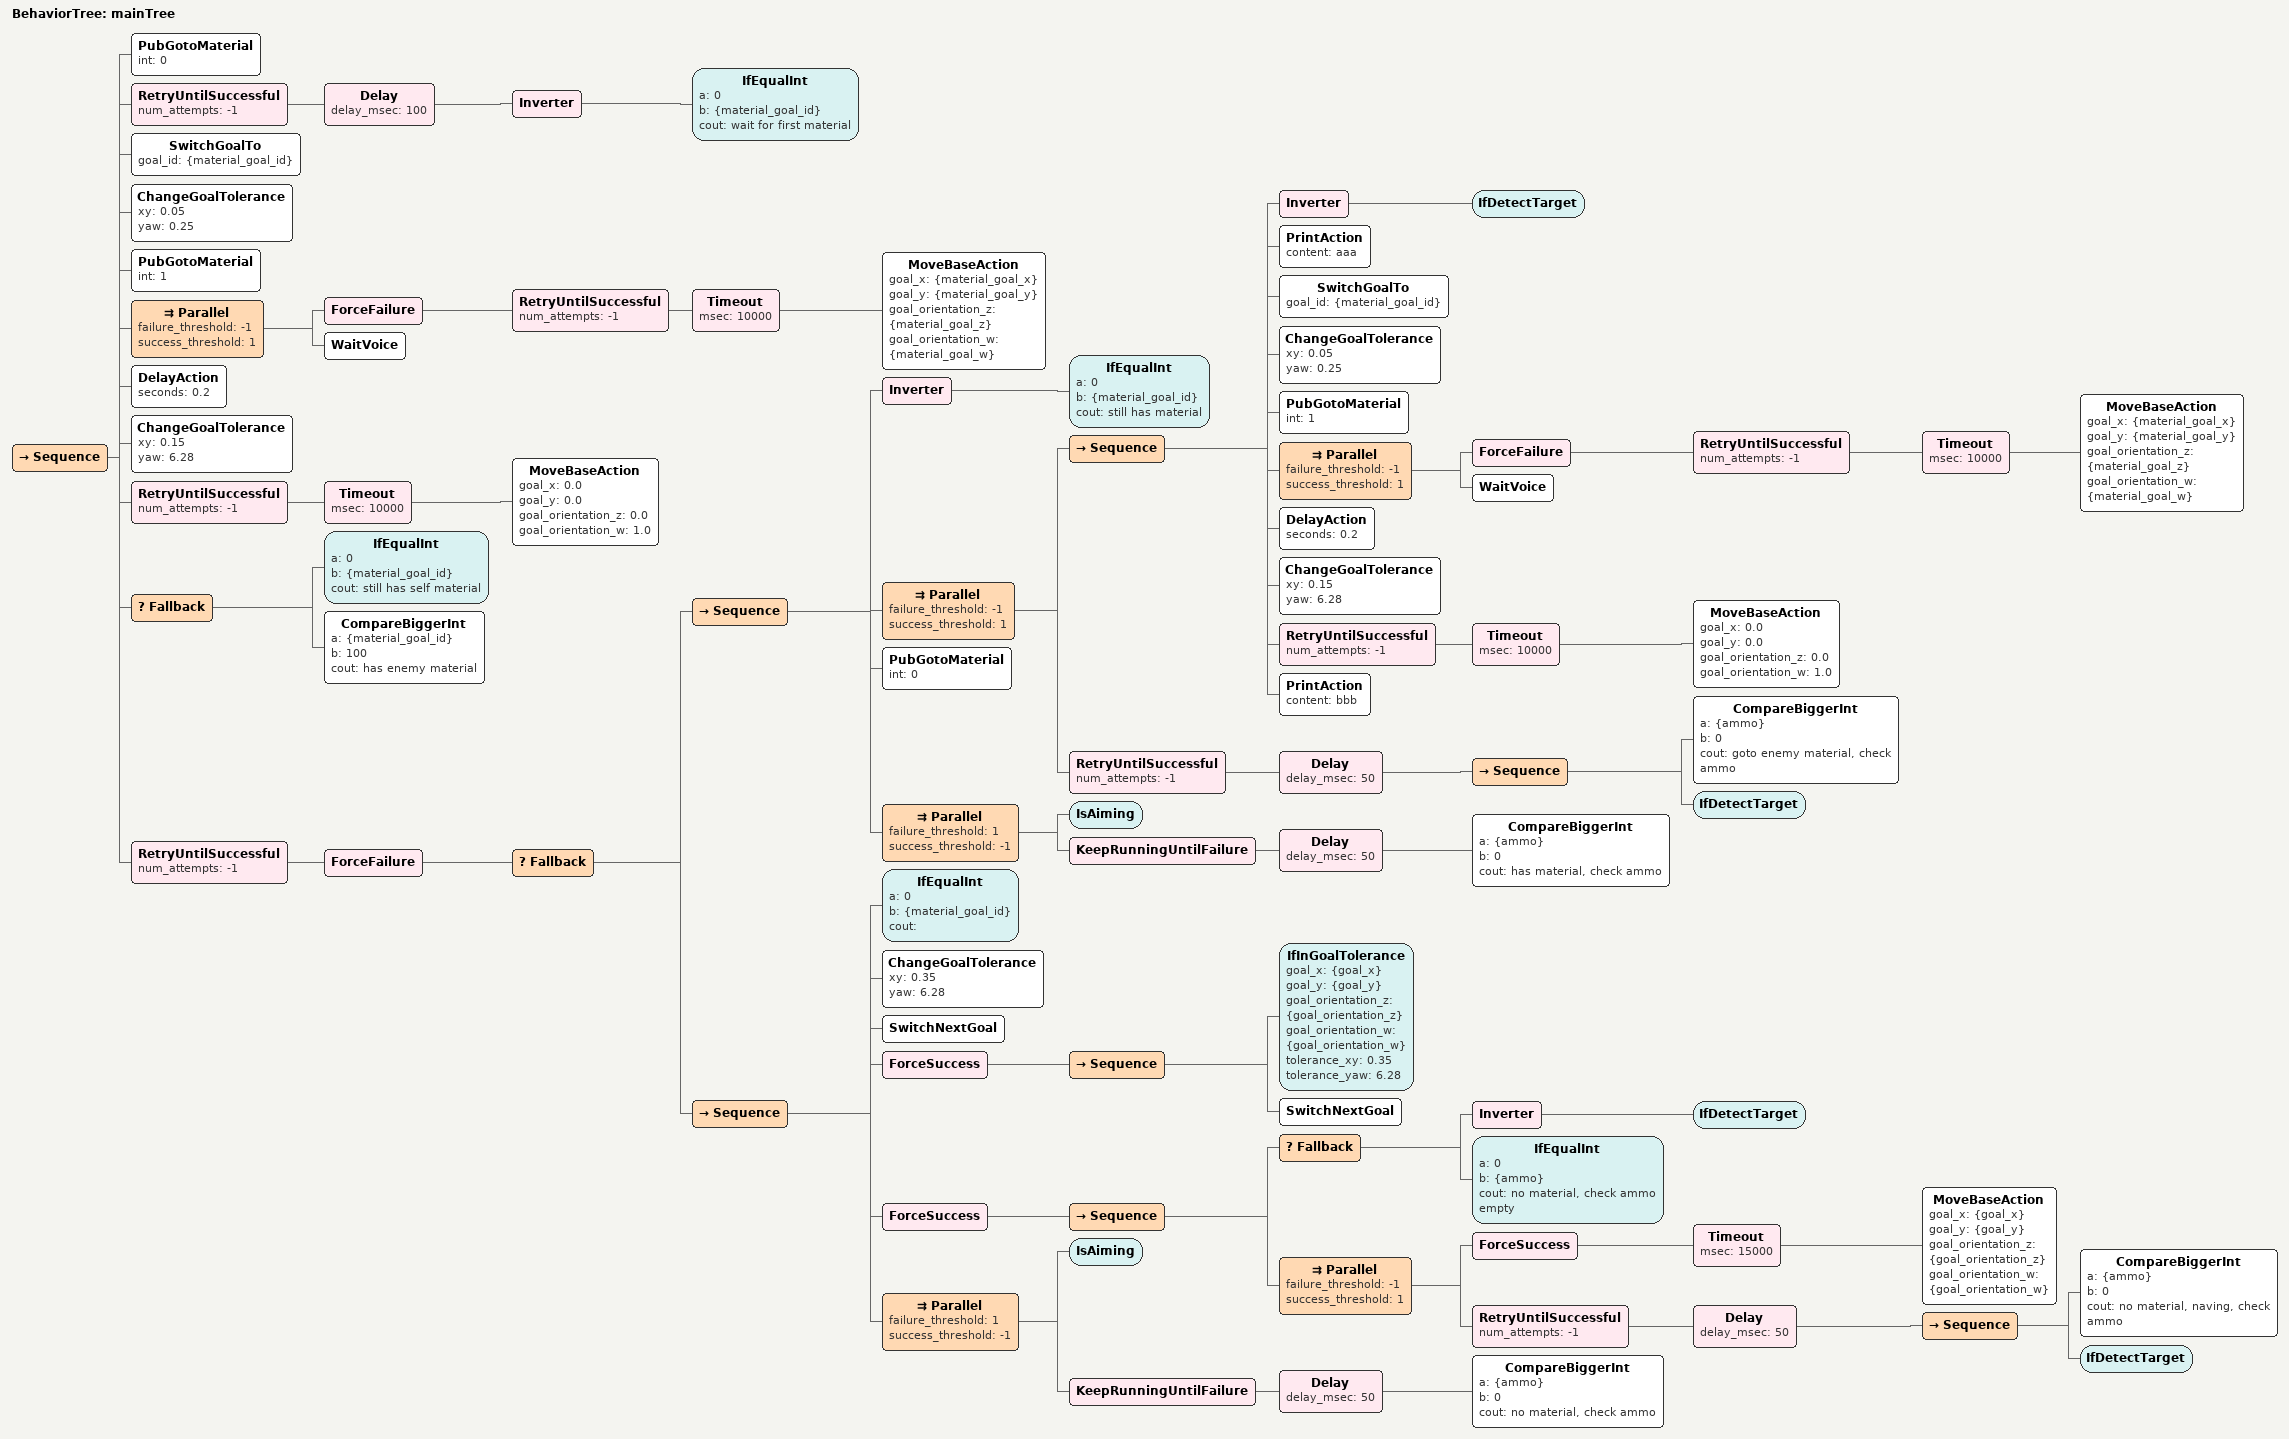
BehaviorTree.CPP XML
<?xml version="1.0" encoding="UTF-8"?>
<root BTCPP_format="3"
      main_tree_to_execute="mainTree">
  <BehaviorTree ID="mainTree">
    <Sequence>
      <PubGotoMaterial int="0"/>
      <RetryUntilSuccessful num_attempts="-1">
        <Delay delay_msec="100">
          <Inverter>
            <IfEqualInt a="0"
                        b="{material_goal_id}"
                        cout="wait for first material"/>
          </Inverter>
        </Delay>
      </RetryUntilSuccessful>
      <SwitchGoalTo goal_id="{material_goal_id}"/>
      <ChangeGoalTolerance xy="0.05"
                           yaw="0.25"/>
      <PubGotoMaterial int="1"/>
      <Parallel failure_threshold="-1"
                success_threshold="1">
        <ForceFailure>
          <RetryUntilSuccessful num_attempts="-1">
            <Timeout msec="10000">
              <MoveBaseAction goal_x="{material_goal_x}"
                              goal_y="{material_goal_y}"
                              goal_orientation_z="{material_goal_z}"
                              goal_orientation_w="{material_goal_w}"/>
            </Timeout>
          </RetryUntilSuccessful>
        </ForceFailure>
        <WaitVoice/>
      </Parallel>
      <DelayAction seconds="0.2"/>
      <ChangeGoalTolerance xy="0.15"
                           yaw="6.28"/>
      <RetryUntilSuccessful num_attempts="-1">
        <Timeout msec="10000">
          <MoveBaseAction goal_x="0.0"
                          goal_y="0.0"
                          goal_orientation_z="0.0"
                          goal_orientation_w="1.0"/>
        </Timeout>
      </RetryUntilSuccessful>
      <Fallback>
        <IfEqualInt a="0"
                    b="{material_goal_id}"
                    cout="still has self material"/>
        <CompareBiggerInt a="{material_goal_id}"
                          b="100"
                          cout="has enemy material"/>
      </Fallback>
      <RetryUntilSuccessful num_attempts="-1">
        <ForceFailure>
          <Fallback>
            <Sequence>
              <Inverter>
                <IfEqualInt a="0"
                            b="{material_goal_id}"
                            cout="still has material"/>
              </Inverter>
              <Parallel failure_threshold="-1"
                        success_threshold="1">
                <Sequence>
                  <Inverter>
                    <IfDetectTarget/>
                  </Inverter>
                  <PrintAction content="aaa"/>
                  <SwitchGoalTo goal_id="{material_goal_id}"/>
                  <ChangeGoalTolerance xy="0.05"
                                       yaw="0.25"/>
                  <PubGotoMaterial int="1"/>
                  <Parallel failure_threshold="-1"
                            success_threshold="1">
                    <ForceFailure>
                      <RetryUntilSuccessful num_attempts="-1">
                        <Timeout msec="10000">
                          <MoveBaseAction goal_x="{material_goal_x}"
                                          goal_y="{material_goal_y}"
                                          goal_orientation_z="{material_goal_z}"
                                          goal_orientation_w="{material_goal_w}"/>
                        </Timeout>
                      </RetryUntilSuccessful>
                    </ForceFailure>
                    <WaitVoice/>
                  </Parallel>
                  <DelayAction seconds="0.2"/>
                  <ChangeGoalTolerance xy="0.15"
                                       yaw="6.28"/>
                  <RetryUntilSuccessful num_attempts="-1">
                    <Timeout msec="10000">
                      <MoveBaseAction goal_x="0.0"
                                      goal_y="0.0"
                                      goal_orientation_z="0.0"
                                      goal_orientation_w="1.0"/>
                    </Timeout>
                  </RetryUntilSuccessful>
                  <PrintAction content="bbb"/>
                </Sequence>
                <RetryUntilSuccessful num_attempts="-1">
                  <Delay delay_msec="50">
                    <Sequence>
                      <CompareBiggerInt a="{ammo}"
                                        b="0"
                                        cout="goto enemy material, check ammo"/>
                      <IfDetectTarget/>
                    </Sequence>
                  </Delay>
                </RetryUntilSuccessful>
              </Parallel>
              <PubGotoMaterial int="0"/>
              <Parallel failure_threshold="1"
                        success_threshold="-1">
                <IsAiming/>
                <KeepRunningUntilFailure>
                  <Delay delay_msec="50">
                    <CompareBiggerInt a="{ammo}"
                                      b="0"
                                      cout="has material, check ammo"/>
                  </Delay>
                </KeepRunningUntilFailure>
              </Parallel>
            </Sequence>
            <Sequence>
              <IfEqualInt a="0"
                          b="{material_goal_id}"
                          cout=""/>
              <ChangeGoalTolerance xy="0.35"
                                   yaw="6.28"/>
              <SwitchNextGoal/>
              <ForceSuccess>
                <Sequence>
                  <IfInGoalTolerance goal_x="{goal_x}"
                                     goal_y="{goal_y}"
                                     goal_orientation_z="{goal_orientation_z}"
                                     goal_orientation_w="{goal_orientation_w}"
                                     tolerance_xy="0.35"
                                     tolerance_yaw="6.28"/>
                  <SwitchNextGoal/>
                </Sequence>
              </ForceSuccess>
              <ForceSuccess>
                <Sequence>
                  <Fallback>
                    <Inverter>
                      <IfDetectTarget/>
                    </Inverter>
                    <IfEqualInt a="0"
                                b="{ammo}"
                                cout="no material, check ammo empty"/>
                  </Fallback>
                  <Parallel failure_threshold="-1"
                            success_threshold="1">
                    <ForceSuccess>
                      <Timeout msec="15000">
                        <MoveBaseAction goal_x="{goal_x}"
                                        goal_y="{goal_y}"
                                        goal_orientation_z="{goal_orientation_z}"
                                        goal_orientation_w="{goal_orientation_w}"/>
                      </Timeout>
                    </ForceSuccess>
                    <RetryUntilSuccessful num_attempts="-1">
                      <Delay delay_msec="50">
                        <Sequence>
                          <CompareBiggerInt a="{ammo}"
                                            b="0"
                                            cout="no material, naving, check ammo"/>
                          <IfDetectTarget/>
                        </Sequence>
                      </Delay>
                    </RetryUntilSuccessful>
                  </Parallel>
                </Sequence>
              </ForceSuccess>
              <Parallel failure_threshold="1"
                        success_threshold="-1">
                <IsAiming/>
                <KeepRunningUntilFailure>
                  <Delay delay_msec="50">
                    <CompareBiggerInt a="{ammo}"
                                      b="0"
                                      cout="no material, check ammo"/>
                  </Delay>
                </KeepRunningUntilFailure>
              </Parallel>
            </Sequence>
          </Fallback>
        </ForceFailure>
      </RetryUntilSuccessful>
    </Sequence>
  </BehaviorTree>

</root>
